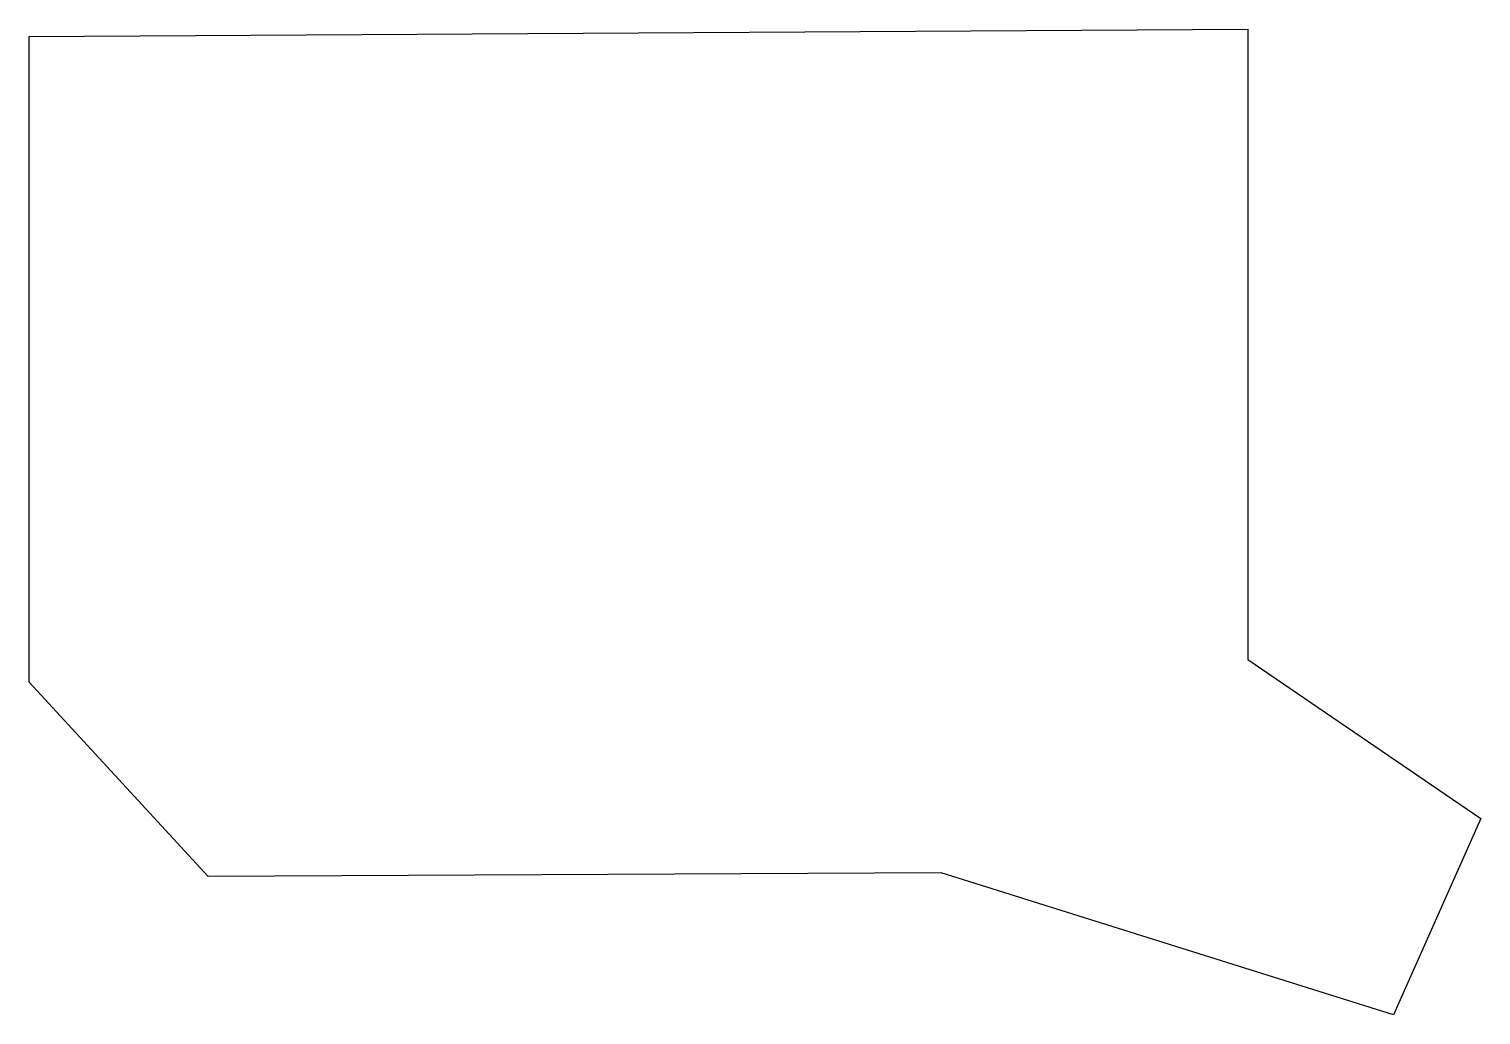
# Model space of a CAD drawing. Header units: millimetres. Extents: x -14 to 178, y -33 to 98.
import ezdxf

# ---------------------------------------------------------------- set-up
doc = ezdxf.new("R2010")
doc.units = ezdxf.units.MM

msp = doc.modelspace()

# ---------------------------------------------------------------- linework, layer by layer
for p, q in [((-14.25, 97), (147.25, 98)), ((-14.25, 11.5), (-14.25, 97)), ((147.25, 98), (147.25, 14.5)), ((147.25, 14.5), (178.12, -6.56)), ((9.5, -14.25), (-14.25, 11.5)), ((178.12, -6.56), (166.53, -32.59)), ((106.61, -13.79), (9.5, -14.25)), ((166.53, -32.59), (106.61, -13.79))]:
    msp.add_line(p, q)

doc.saveas('drawing.dxf')
